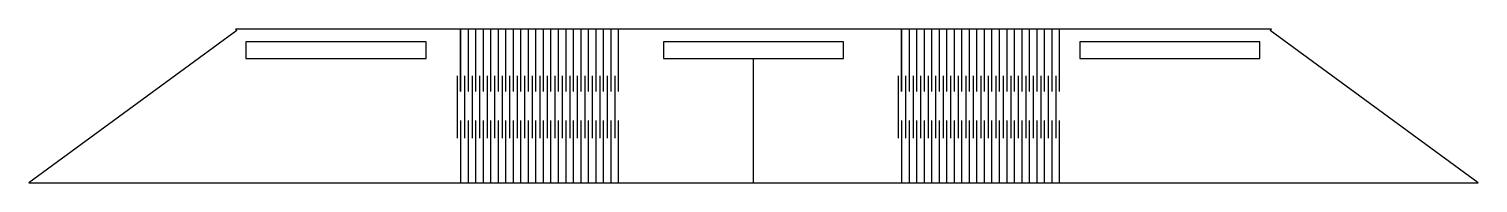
# Model space of a CAD drawing. Extents: x 1851 to 2465, y 1302 to 1367.
import ezdxf

# ---------------------------------------------------------------- set-up
doc = ezdxf.new("R2010")
doc.units = 0
doc.layers.add('ПО_УМОЛЧАНИЮ', color=7, linetype='CONTINUOUS')

msp = doc.modelspace()

# ---------------------------------------------------------------- linework, layer by layer
at = {"layer": 'ПО_УМОЛЧАНИЮ'}
for p, q in [((1939.27, 1366), (1851.22, 1301.6)), ((2377.63, 1366.6), (1938.77, 1366.6)), ((1938.77, 1366.6), (1939.27, 1366)), ((2034.06, 1366.6), (2034.06, 1340.19)), ((2034.06, 1340.19), (2034.06, 1366.6)), ((2037.24, 1366.6), (2037.24, 1340.19)), ((2040.43, 1366.6), (2040.43, 1340.19)), ((2043.61, 1366.6), (2043.61, 1340.19)), ((2046.79, 1366.6), (2046.79, 1340.19)), ((2049.98, 1366.6), (2049.98, 1340.19)), ((2053.16, 1366.6), (2053.16, 1340.19)), ((2056.34, 1366.6), (2056.34, 1340.19)), ((2059.52, 1366.6), (2059.52, 1340.19)), ((2062.71, 1366.6), (2062.71, 1340.19)), ((2065.89, 1366.6), (2065.89, 1340.19)), ((2069.07, 1366.6), (2069.07, 1340.19)), ((2072.25, 1366.6), (2072.25, 1340.19)), ((2075.44, 1366.6), (2075.44, 1340.19)), ((2078.62, 1366.6), (2078.62, 1340.19)), ((2081.8, 1366.6), (2081.8, 1340.19)), ((2084.99, 1366.6), (2084.99, 1340.19)), ((2088.17, 1366.6), (2088.17, 1340.19)), ((2091.35, 1366.6), (2091.35, 1340.19)), ((2094.53, 1366.6), (2094.53, 1340.19)), ((2097.72, 1366.6), (2097.72, 1340.19)), ((2100.9, 1366.6), (2100.9, 1340.19)), ((2220.92, 1366.6), (2220.92, 1340.19)), ((2220.92, 1340.19), (2220.92, 1366.6)), ((2224.1, 1366.6), (2224.1, 1340.19)), ((2227.29, 1366.6), (2227.29, 1340.19)), ((2230.47, 1366.6), (2230.47, 1340.19)), ((2233.65, 1366.6), (2233.65, 1340.19)), ((2236.83, 1366.6), (2236.83, 1340.19)), ((2240.02, 1366.6), (2240.02, 1340.19)), ((2243.2, 1366.6), (2243.2, 1340.19)), ((2246.38, 1366.6), (2246.38, 1340.19)), ((2249.57, 1366.6), (2249.57, 1340.19)), ((2252.75, 1366.6), (2252.75, 1340.19)), ((2255.93, 1366.6), (2255.93, 1340.19)), ((2259.11, 1366.6), (2259.11, 1340.19)), ((2262.3, 1366.6), (2262.3, 1340.19)), ((2265.48, 1366.6), (2265.48, 1340.19)), ((2268.66, 1366.6), (2268.66, 1340.19)), ((2271.84, 1366.6), (2271.84, 1340.19)), ((2275.03, 1366.6), (2275.03, 1340.19)), ((2278.21, 1366.6), (2278.21, 1340.19)), ((2281.39, 1366.6), (2281.39, 1340.19)), ((2284.58, 1366.6), (2284.58, 1340.19)), ((2287.76, 1366.6), (2287.76, 1340.19)), ((2377.13, 1366), (2377.63, 1366.6)), ((2465.18, 1301.6), (2377.13, 1366)), ((2019.55, 1361.2), (1943.15, 1361.2)), ((1943.15, 1361.2), (1943.15, 1354.2)), ((2019.55, 1354.2), (2019.55, 1361.2)), ((2196.4, 1361.2), (2120, 1361.2)), ((2120, 1361.2), (2120, 1354.2)), ((2196.4, 1354.2), (2196.4, 1361.2)), ((2372.8, 1361.2), (2296.4, 1361.2)), ((2296.4, 1361.2), (2296.4, 1354.2)), ((2372.8, 1354.2), (2372.8, 1361.2)), ((1943.15, 1354.2), (2019.55, 1354.2)), ((2120, 1354.2), (2196.4, 1354.2)), ((2158.2, 1301.6), (2158.2, 1354.2)), ((2296.4, 1354.2), (2372.8, 1354.2)), ((2032.59, 1346.91), (2032.59, 1320.5)), ((2035.78, 1346.91), (2035.78, 1320.5)), ((2038.96, 1346.91), (2038.96, 1320.5)), ((2042.14, 1346.91), (2042.14, 1320.5)), ((2045.32, 1346.91), (2045.32, 1320.5)), ((2048.51, 1346.91), (2048.51, 1320.5)), ((2051.69, 1346.91), (2051.69, 1320.5)), ((2054.87, 1346.91), (2054.87, 1320.5)), ((2058.06, 1346.91), (2058.06, 1320.5)), ((2061.24, 1346.91), (2061.24, 1320.5)), ((2064.42, 1346.91), (2064.42, 1320.5)), ((2067.6, 1346.91), (2067.6, 1320.5)), ((2070.79, 1346.91), (2070.79, 1320.5)), ((2073.97, 1346.91), (2073.97, 1320.5)), ((2077.15, 1346.91), (2077.15, 1320.5)), ((2080.34, 1346.91), (2080.34, 1320.5)), ((2083.52, 1346.91), (2083.52, 1320.5)), ((2086.7, 1346.91), (2086.7, 1320.5)), ((2089.88, 1346.91), (2089.88, 1320.5)), ((2093.07, 1346.91), (2093.07, 1320.5)), ((2096.25, 1346.91), (2096.25, 1320.5)), ((2099.43, 1346.91), (2099.43, 1320.5)), ((2219.45, 1346.91), (2219.45, 1320.5)), ((2222.64, 1346.91), (2222.64, 1320.5)), ((2225.82, 1346.91), (2225.82, 1320.5)), ((2229, 1346.91), (2229, 1320.5)), ((2232.18, 1346.91), (2232.18, 1320.5)), ((2235.37, 1346.91), (2235.37, 1320.5)), ((2238.55, 1346.91), (2238.55, 1320.5)), ((2241.73, 1346.91), (2241.73, 1320.5)), ((2244.91, 1346.91), (2244.91, 1320.5)), ((2248.1, 1346.91), (2248.1, 1320.5)), ((2251.28, 1346.91), (2251.28, 1320.5)), ((2254.46, 1346.91), (2254.46, 1320.5)), ((2257.65, 1346.91), (2257.65, 1320.5)), ((2260.83, 1346.91), (2260.83, 1320.5)), ((2264.01, 1346.91), (2264.01, 1320.5)), ((2267.19, 1346.91), (2267.19, 1320.5)), ((2270.38, 1346.91), (2270.38, 1320.5)), ((2273.56, 1346.91), (2273.56, 1320.5)), ((2276.74, 1346.91), (2276.74, 1320.5)), ((2279.92, 1346.91), (2279.92, 1320.5)), ((2283.11, 1346.91), (2283.11, 1320.5)), ((2286.29, 1346.91), (2286.29, 1320.5)), ((2034.06, 1328.01), (2034.06, 1301.6)), ((2037.24, 1328.01), (2037.24, 1301.6)), ((2040.43, 1328.01), (2040.43, 1301.6)), ((2043.61, 1328.01), (2043.61, 1301.6)), ((2046.79, 1328.01), (2046.79, 1301.6)), ((2049.98, 1328.01), (2049.98, 1301.6)), ((2053.16, 1328.01), (2053.16, 1301.6)), ((2056.34, 1328.01), (2056.34, 1301.6)), ((2059.52, 1328.01), (2059.52, 1301.6)), ((2062.71, 1328.01), (2062.71, 1301.6)), ((2065.89, 1328.01), (2065.89, 1301.6)), ((2069.07, 1328.01), (2069.07, 1301.6)), ((2072.25, 1328.01), (2072.25, 1301.6)), ((2075.44, 1328.01), (2075.44, 1301.6)), ((2078.62, 1328.01), (2078.62, 1301.6)), ((2081.8, 1328.01), (2081.8, 1301.6)), ((2084.99, 1328.01), (2084.99, 1301.6)), ((2088.17, 1328.01), (2088.17, 1301.6)), ((2091.35, 1328.01), (2091.35, 1301.6)), ((2094.53, 1328.01), (2094.53, 1301.6)), ((2097.72, 1328.01), (2097.72, 1301.6)), ((2100.9, 1328.01), (2100.9, 1301.6)), ((2220.92, 1328.01), (2220.92, 1301.6)), ((2224.1, 1328.01), (2224.1, 1301.6)), ((2227.29, 1328.01), (2227.29, 1301.6)), ((2230.47, 1328.01), (2230.47, 1301.6)), ((2233.65, 1328.01), (2233.65, 1301.6)), ((2236.83, 1328.01), (2236.83, 1301.6)), ((2240.02, 1328.01), (2240.02, 1301.6)), ((2243.2, 1328.01), (2243.2, 1301.6)), ((2246.38, 1328.01), (2246.38, 1301.6)), ((2249.57, 1328.01), (2249.57, 1301.6)), ((2252.75, 1328.01), (2252.75, 1301.6)), ((2255.93, 1328.01), (2255.93, 1301.6)), ((2259.11, 1328.01), (2259.11, 1301.6)), ((2262.3, 1328.01), (2262.3, 1301.6)), ((2265.48, 1328.01), (2265.48, 1301.6)), ((2268.66, 1328.01), (2268.66, 1301.6)), ((2271.84, 1328.01), (2271.84, 1301.6)), ((2275.03, 1328.01), (2275.03, 1301.6)), ((2278.21, 1328.01), (2278.21, 1301.6)), ((2281.39, 1328.01), (2281.39, 1301.6)), ((2284.58, 1328.01), (2284.58, 1301.6)), ((2287.76, 1328.01), (2287.76, 1301.6)), ((1851.22, 1301.6), (2465.18, 1301.6))]:
    msp.add_line(p, q, dxfattribs=at)

doc.saveas('drawing.dxf')
